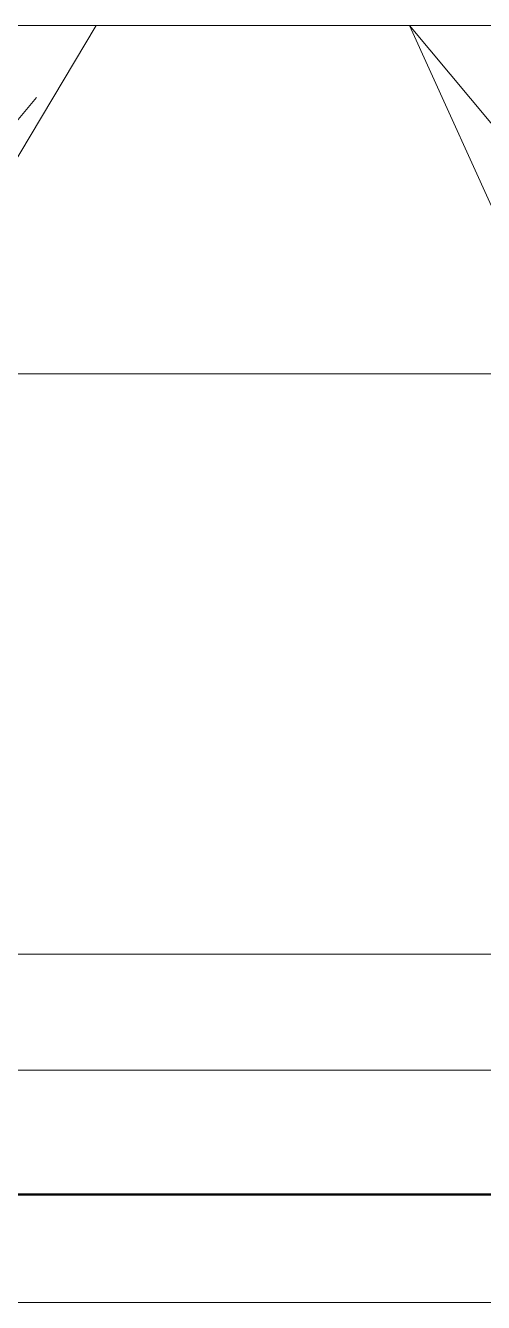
# Model space of a CAD drawing. Extents: x 4834 to 83801, y -13735 to 32221.
# Drawn here: x 13712.4 to 13734.5, y -12513.8 to -12451.9 of the extents above; entities that cross this region are included whole.
import ezdxf

# ---------------------------------------------------------------- set-up
doc = ezdxf.new("R2010")
doc.units = 0
doc.header["$LTSCALE"] = 8
doc.header["$MEASUREMENT"] = 0
doc.linetypes.add('Grid Line 1_2_', pattern=[0.875, 0.5, -0.125, 0.125, -0.125])
doc.layers.get('0').update_dxf_attribs({"lineweight": 9})
for name, color, linetype, lineweight in [('A-DIM-480', 52, 'Continuous', 18), ('A-FLOR-LEVL', 51, 'Continuous', 9), ('A-GENM', 13, 'Continuous', 9), ('A-WALL', 7, 'Continuous', 40), ('A-Wall-New', 1, 'Continuous', 50), ('DIM', 8, 'Continuous', 5), ('first_dwg', 8, 'Continuous', 9), ('Furniture', 132, 'Continuous', 5)]:
    doc.layers.add(name, color=color, linetype=linetype, lineweight=lineweight)

# ---------------------------------------------------------------- blocks, each defined once
blk = doc.blocks.new('first_dwg_A$C13B4006E-354696-Section 1')
at = {"layer": 'Furniture'}
for p, q in [((963.067, 0), (983.067, 0)), ((983.067, 0), (963.067, 0)), ((967.742, 0), (978.392, 0)), ((978.392, 0), (967.742, 0)), ((973.067, 0), (973.067, 0))]:
    blk.add_line(p, q, dxfattribs=at)
blk = doc.blocks.new('first_dwg_A$C7F3F290D-V17-Section 1')
at = {"layer": 'Furniture'}
for p, q in [((974.599, 0), (884.599, 0)), ((884.599, 0), (974.599, 0)), ((966.599, 0), (892.599, 0)), ((974.599, 0), (966.599, 0))]:
    blk.add_line(p, q, dxfattribs=at)
blk = doc.blocks.new('first_dwg-354694-Section 1')
at = {"layer": 'A-DIM-480', "color": 42, "lineweight": 13}
for p, q in [((531.034, 0), (1093.113, 0)), ((902.885, 0), (1087.526, 0))]:
    blk.add_line(p, q, dxfattribs=at)
at = {"layer": 'A-WALL', "color": 7, "lineweight": 50}
for p, q in [((840.167, 0), (1084.613, 0)), ((938.728, 0), (1005.688, 0))]:
    blk.add_line(p, q, dxfattribs=at)
at = {"layer": 'A-WALL', "color": 7, "lineweight": 50, "flags": 128}
blk.add_lwpolyline([(836.559, 0), (836.667, 0), (1084.613, 0)], dxfattribs=at)
at = {"layer": 'A-Wall-New'}
for p, q in [((534.034, 0), (1090.113, 0)), ((539.534, 0), (1084.613, 0))]:
    blk.add_line(p, q, dxfattribs=at)
at = {"layer": 'DIM', "color": 55, "lineweight": 13}
blk.add_line((1147.593, 0), (841.667, 0), dxfattribs=at)
for name in ['first_dwg_A$C7F3F290D-V17-Section 1', 'first_dwg_A$C13B4006E-354696-Section 1']:
    blk.add_blockref(name, (0, 0))
blk = doc.blocks.new('Stone_Fire_Place_10444_0001 - Stone_Fire_Place_10444_0001-361163-Section 1')
at = {"layer": 'A-GENM'}
for p, q in [((967.004, 60), (941.823, 60)), ((941.823, 60), (967.004, 60)), ((967.004, 60), (956.245, 42)), ((967.004, 60), (983.192, 60)), ((991.342, 42), (983.192, 60)), ((998.192, 42), (983.192, 60)), ((1007.823, 60), (983.192, 60)), ((983.192, 60), (1007.823, 60)), ((952.004, 42), (963.909, 56.287)), ((956.245, 42), (991.342, 42)), ((991.342, 42), (956.245, 42)), ((991.342, 12), (956.245, 12)), ((956.245, 12), (991.342, 12)), ((935.821, 6), (1013.821, 6)), ((1013.821, -6), (935.821, -6))]:
    blk.add_line(p, q, dxfattribs=at)

msp = doc.modelspace()

# ---------------------------------------------------------------- linework, layer by layer
at = {"layer": 'A-FLOR-LEVL', "linetype": 'Grid Line 1_2_'}
msp.add_line((12783.38619, -12508.53771), (14033.99315, -12508.53771), dxfattribs=at)

# ---------------------------------------------------------------- block references
at = {"layer": 'A-GENM', "xscale": 0.9367722338656584, "yscale": 0.9367722338656584, "zscale": 0.9367722338656584}
msp.add_blockref('Stone_Fire_Place_10444_0001 - Stone_Fire_Place_10444_0001-361163-Section 1', (12809.93487, -12508.14254), dxfattribs=at)
at = {"layer": 'first_dwg', "color": 52, "lineweight": 20}
msp.add_blockref('first_dwg-354694-Section 1', (12750.32625, -12508.53771), dxfattribs=at)

doc.saveas('drawing.dxf')
